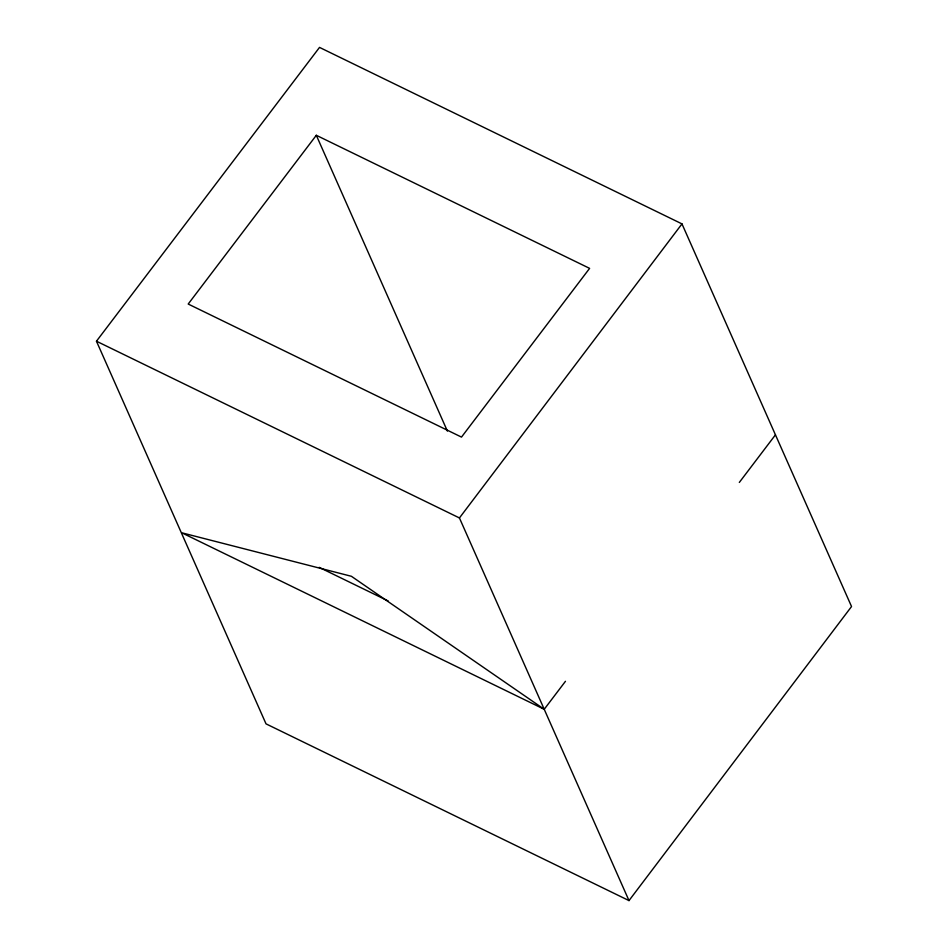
<?xml version="1.0" encoding="UTF-8"?>
<svg xmlns="http://www.w3.org/2000/svg" width="948" height="948" viewBox="0 0 948 948"><rect width="100%" height="100%" fill="white"/><g stroke="black" fill="none" stroke-linecap="round" stroke-linejoin="round"><path stroke-width="1.42" d="M628.998 900.6L459.436 517.952L681.979 223.894L319.523 47.4L96.459 341.209L266.021 723.857L628.998 900.6L851.541 606.542L681.979 223.894M316.312 135.291L188.202 304.035L461.498 437.099L589.609 268.367L316.312 135.291L447.397 431.103M544.223 709.282L351.4 576.289L181.755 532.788L544.223 709.282L565.458 681.304M739.322 482.425L775.452 434.836M96.459 341.209L459.436 517.952M319.18 567.354L388.218 600.973"/></g></svg>
